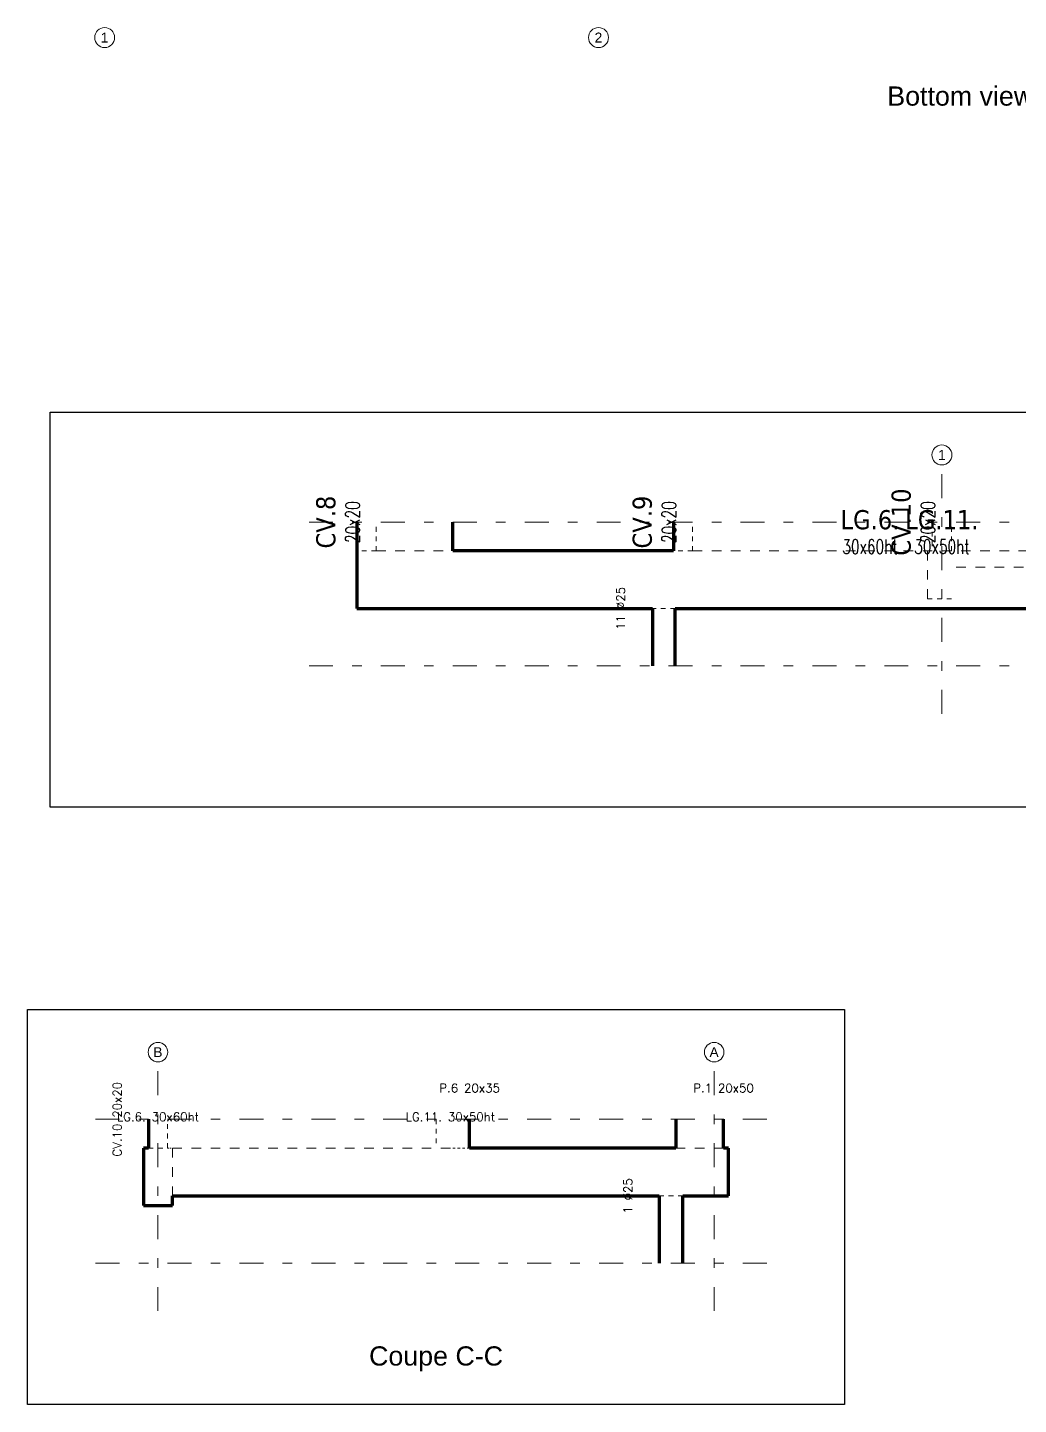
# Model space of a CAD drawing. Header units: centimetres. Extents: x -4069 to 1403, y -6242 to 452.
# Drawn here: x -3419 to -2386, y -2625 to -1188 of the extents above; entities that cross this region are included whole.
import ezdxf
from ezdxf.enums import TextEntityAlignment as Align

# ---------------------------------------------------------------- set-up
doc = ezdxf.new("R2010")
doc.units = ezdxf.units.CM
doc.header["$LTSCALE"] = 100
doc.linetypes.add('GrDotted', pattern=[0.4, 0.1, -0.1, 0.1, -0.1])
doc.linetypes.add('GrFeatureAxis', pattern=[0.85, 0.25, -0.2, 0.1, -0.2, 0.1])
for name, color, linetype in [('farges. Bottom view 4 - Souterain', 7, 'Continuous'), ('farges. Coupe B-B', 7, 'Continuous'), ('farges. Coupe C-C', 7, 'Continuous'), ('K_ENT_M_farges_Bottom view 4 - Souterain Coupe A-A Coupe B-B Coupe C-C Coupe D-D Coupe E-E Coupe F-F Coupe G-G Coupe H-H Coupe K-K', 7, 'Continuous'), ('K_SYM_M_farges_Bottom view 4 - Souterain Coupe A-A Coupe B-B Coupe C-C Coupe D-D Coupe E-E Coupe F-F Coupe G-G Coupe H-H Coupe K-K', 7, 'Continuous'), ('STR_TXT', 102, 'Continuous')]:
    doc.layers.add(name, color=color, linetype=linetype)
doc.styles.add('EPAIS', font='TAHOMA.TTF')
doc.styles.add('FIN', font='romans.shx')
doc.styles.add('GrGrid', font='ARIAL.TTF', dxfattribs={"height": 17})
doc.styles.add('GrTitleDrawing', font='swissli.ttf', dxfattribs={"height": 20})

# ---------------------------------------------------------------- blocks, each defined once
blk = doc.blocks.new('label')
at = {"layer": 'STR_TXT', "style": 'EPAIS'}
blk.add_attdef('NAME', text='', height=20, dxfattribs=at).set_placement((0, 0), align=Align.MIDDLE_CENTER)
at = {"layer": 'STR_TXT', "style": 'FIN', "width": 0.7}
blk.add_attdef('DIMS', text='', height=15, dxfattribs=at).set_placement((0, -40), align=Align.BOTTOM_CENTER)

msp = doc.modelspace()

# ---------------------------------------------------------------- linework, layer by layer
at = {"layer": 'farges. Bottom view 4 - Souterain', "color": 6, "linetype": 'Continuous', "lineweight": 18}
for centre in [(-3338.9, -1198.9), (-2823.9, -1198.9)]:
    msp.add_ellipse(centre, major_axis=(-7.37, 7.37), ratio=1, start_param=3.926991, end_param=10.210176, dxfattribs=at)
at = {"layer": 'farges. Coupe B-B', "color": 251, "linetype": 'GrFeatureAxis', "lineweight": 18}
msp.add_line((-2465.8, -1904.3), (-2465.8, -1654.3), dxfattribs=at)
at = {"layer": 'farges. Coupe B-B', "color": 9, "linetype": 'GrFeatureAxis', "lineweight": 20}
for p, q in [((-3125.8, -1704.3), (-425.8, -1704.3)), ((-3125.8, -1854.3), (-425.8, -1854.3))]:
    msp.add_line(p, q, dxfattribs=at)
at = {"layer": 'farges. Coupe B-B', "color": 6, "linetype": 'Continuous', "lineweight": 60}
for p, q in [((-3075.8, -1704.3), (-3075.8, -1734.3)), ((-2745.8, -1704.3), (-2745.8, -1734.3)), ((-2767.6, -1794.3), (-2767.6, -1854.3)), ((-2743.9, -1854.3), (-2743.9, -1794.3))]:
    msp.add_line(p, q, dxfattribs=at)
at = {"layer": 'farges. Coupe B-B', "color": 6, "linetype": 'GrDotted', "lineweight": 20, "ltscale": 0.5}
for p, q in [((-3055.8, -1734.3), (-3055.8, -1704.3)), ((-2725.8, -1734.3), (-2725.8, -1704.3)), ((-2475.8, -1704.3), (-2475.8, -1734.3)), ((-2455.8, -1734.3), (-2455.8, -1704.3))]:
    msp.add_line(p, q, dxfattribs=at)
at = {"layer": 'farges. Coupe B-B', "color": 5, "linetype": 'Continuous', "lineweight": 60}
msp.add_line((-2975.8, -1734.3), (-2975.8, -1704.3), dxfattribs=at)
at = {"layer": 'farges. Coupe B-B', "color": 9, "linetype": 'GrDotted', "lineweight": 15, "ltscale": 0.5}
for p, q in [((-3055.8, -1734.3), (-3075.8, -1734.3)), ((-2725.8, -1734.3), (-2745.8, -1734.3)), ((-2743.9, -1794.3), (-2767.6, -1794.3)), ((-2480.8, -1784.3), (-2450.8, -1784.3))]:
    msp.add_line(p, q, dxfattribs=at)
at = {"layer": 'farges. Coupe B-B', "color": 102, "linetype": 'Continuous', "lineweight": 60}
for p, q in [((-3075.8, -1734.3), (-3075.8, -1794.3)), ((-2745.8, -1734.3), (-2975.8, -1734.3)), ((-3075.8, -1794.3), (-2767.6, -1794.3)), ((-2743.9, -1794.3), (-2242.6, -1794.3))]:
    msp.add_line(p, q, dxfattribs=at)
at = {"layer": 'farges. Coupe B-B', "color": 5, "linetype": 'GrDotted', "lineweight": 20}
for p, q in [((-3055.8, -1734.3), (-2975.8, -1734.3)), ((-2725.8, -1734.3), (-2465.8, -1734.3)), ((-2465.8, -1734.3), (-2236.7, -1734.3))]:
    msp.add_line(p, q, dxfattribs=at)
at = {"layer": 'farges. Coupe B-B', "color": 9, "linetype": 'GrDotted', "lineweight": 15}
for p, q in [((-2480.8, -1784.3), (-2480.8, -1734.3)), ((-2450.8, -1751.3), (-1970.8, -1751.3))]:
    msp.add_line(p, q, dxfattribs=at)
at = {"layer": 'farges. Coupe B-B', "color": 6, "linetype": 'Continuous', "lineweight": 20}
for p, q in [((-2768.3, -1794.3), (-2768.3, -1854.3)), ((-2743.4, -1854.3), (-2743.4, -1794.3))]:
    msp.add_line(p, q, dxfattribs=at)
at = {"layer": 'farges. Coupe B-B', "color": 6, "linetype": 'Continuous', "lineweight": 18}
msp.add_ellipse((-2465.8, -1634.3), major_axis=(-7.37, 7.37), ratio=1, start_param=3.926991, end_param=10.210176, dxfattribs=at)
at = {"layer": 'farges. Coupe C-C', "color": 251, "linetype": 'GrFeatureAxis', "lineweight": 18}
for p, q in [((-3283.3, -2277.2), (-3283.3, -2527.2)), ((-2703.3, -2277.2), (-2703.3, -2527.2))]:
    msp.add_line(p, q, dxfattribs=at)
at = {"layer": 'farges. Coupe C-C', "color": 9, "linetype": 'GrFeatureAxis', "lineweight": 20}
for p, q in [((-3348.3, -2327.2), (-2638.3, -2327.2)), ((-3348.3, -2477.2), (-2638.3, -2477.2))]:
    msp.add_line(p, q, dxfattribs=at)
at = {"layer": 'farges. Coupe C-C', "color": 6, "linetype": 'Continuous', "lineweight": 60}
for p, q in [((-3293.3, -2327.2), (-3293.3, -2357.2)), ((-2958.3, -2357.2), (-2958.3, -2327.2)), ((-2743.3, -2327.2), (-2743.3, -2357.2)), ((-2693.5, -2357.2), (-2693.5, -2327.2)), ((-2760.7, -2407.2), (-2760.7, -2477.2)), ((-2735.9, -2477.2), (-2735.9, -2407.2))]:
    msp.add_line(p, q, dxfattribs=at)
at = {"layer": 'farges. Coupe C-C', "color": 6, "linetype": 'GrDotted', "lineweight": 20, "ltscale": 0.5}
for p, q in [((-3273.3, -2357.2), (-3273.3, -2327.2)), ((-2993.3, -2327.2), (-2993.3, -2357.2))]:
    msp.add_line(p, q, dxfattribs=at)
at = {"layer": 'farges. Coupe C-C', "color": 102, "linetype": 'Continuous', "lineweight": 60}
for p, q in [((-3298.3, -2357.2), (-3298.3, -2417.2)), ((-3293.3, -2357.2), (-3298.3, -2357.2)), ((-2743.3, -2357.2), (-2958.3, -2357.2)), ((-2688.3, -2357.2), (-2693.5, -2357.2)), ((-2688.3, -2407.2), (-2688.3, -2357.2)), ((-3268.3, -2417.2), (-3268.3, -2407.2)), ((-3268.3, -2407.2), (-2760.7, -2407.2)), ((-2735.9, -2407.2), (-2688.3, -2407.2)), ((-3298.3, -2417.2), (-3268.3, -2417.2))]:
    msp.add_line(p, q, dxfattribs=at)
at = {"layer": 'farges. Coupe C-C', "color": 5, "linetype": 'GrDotted', "lineweight": 20, "ltscale": 0.5}
msp.add_line((-3293.3, -2357.2), (-3273.3, -2357.2), dxfattribs=at)
at = {"layer": 'farges. Coupe C-C', "color": 5, "linetype": 'GrDotted', "lineweight": 20, "ltscale": 0.125}
msp.add_line((-3273.3, -2357.2), (-3268.3, -2357.2), dxfattribs=at)
at = {"layer": 'farges. Coupe C-C', "color": 5, "linetype": 'GrDotted', "lineweight": 20}
msp.add_line((-3268.3, -2357.2), (-2975.8, -2357.2), dxfattribs=at)
at = {"layer": 'farges. Coupe C-C', "color": 9, "linetype": 'GrDotted', "lineweight": 15}
for p, q in [((-3268.3, -2407.2), (-3268.3, -2357.2)), ((-2693.5, -2357.2), (-2743.3, -2357.2))]:
    msp.add_line(p, q, dxfattribs=at)
at = {"layer": 'farges. Coupe C-C', "color": 9, "linetype": 'GrDotted', "lineweight": 15, "ltscale": 0.25}
msp.add_line((-2958.3, -2357.2), (-2975.8, -2357.2), dxfattribs=at)
at = {"layer": 'farges. Coupe C-C', "color": 9, "linetype": 'GrDotted', "lineweight": 15, "ltscale": 0.5}
msp.add_line((-2760.8, -2407.2), (-2735.8, -2407.2), dxfattribs=at)
at = {"layer": 'farges. Coupe C-C', "color": 6, "linetype": 'Continuous', "lineweight": 18}
for centre in [(-3283.3, -2257.2), (-2703.3, -2257.2)]:
    msp.add_ellipse(centre, major_axis=(7.21, 7.21), ratio=1, start_param=5.497787, end_param=11.780972, dxfattribs=at)
at = {"layer": 'K_ENT_M_farges_Bottom view 4 - Souterain Coupe A-A Coupe B-B Coupe C-C Coupe D-D Coupe E-E Coupe F-F Coupe G-G Coupe H-H Coupe K-K', "color": 7, "linetype": 'Continuous', "lineweight": -3}
for points in [[(-3395.8, -1589.5), (-155.8, -1589.5), (-155.8, -2001.8), (-3395.8, -2001.8), (-3395.8, -1589.5)], [(-3419.3, -2212.7), (-2567.3, -2212.7), (-2567.3, -2624.7), (-3419.3, -2624.7), (-3419.3, -2212.7)]]:
    msp.add_lwpolyline(points, dxfattribs=at)

# ---------------------------------------------------------------- block references
at = {"layer": 'STR_TXT', "rotation": 90}
for p, values in [((-3108.3, -1704.3), {'NAME': 'CV.8', 'DIMS': '20x20'}), ((-2778.3, -1704.3), {'NAME': 'CV.9', 'DIMS': '20x20'}), ((-2508.3, -1704.3), {'NAME': 'CV.10', 'DIMS': '20x20'})]:
    msp.add_blockref('label', p, dxfattribs=at).add_auto_attribs(values)
at = {"layer": 'STR_TXT'}
for p, values in [((-2540.8, -1701.8), {'NAME': 'LG.6.', 'DIMS': '30x60ht'}), ((-2465.8, -1701.8), {'NAME': 'LG.11.', 'DIMS': '30x50ht'})]:
    msp.add_blockref('label', p, dxfattribs=at).add_auto_attribs(values)

# ---------------------------------------------------------------- texts
at = {"layer": 'farges. Bottom view 4 - Souterain', "color": 5, "linetype": 'Continuous', "lineweight": -3, "style": 'GrGrid'}
for s, p in [('1', (-3343, -1204.1)), ('2', (-2828, -1204.1))]:
    msp.add_text(s, height=10.4, dxfattribs=at).set_placement(p)
at = {"layer": 'farges. Bottom view 4 - Souterain', "color": 7, "linetype": 'Continuous', "lineweight": -3, "insert": (-2362.8, -1249.9), "char_height": 20, "attachment_point": 2, "style": 'GrTitleDrawing'}
msp.add_mtext('Bottom view 4 - Souterain', dxfattribs=at)
at = {"layer": 'farges. Coupe B-B', "color": 5, "linetype": 'Continuous', "lineweight": -3, "style": 'GrGrid'}
msp.add_text('1', height=10.4, dxfattribs=at).set_placement((-2469.8, -1639.5))
at = {"layer": 'farges. Coupe C-C', "color": 5, "linetype": 'Continuous', "lineweight": -3, "style": 'GrGrid'}
for s, p in [('B', (-3288.1, -2262.3)), ('A', (-2708.1, -2262.3))]:
    msp.add_text(s, height=10.2, dxfattribs=at).set_placement(p)
at = {"layer": 'farges. Coupe C-C', "color": 7, "linetype": 'Continuous', "lineweight": -3, "insert": (-2993.3, -2564.1), "char_height": 20, "attachment_point": 2, "style": 'GrTitleDrawing'}
msp.add_mtext('Coupe C-C', dxfattribs=at)
at = {"layer": 'K_SYM_M_farges_Bottom view 4 - Souterain Coupe A-A Coupe B-B Coupe C-C Coupe D-D Coupe E-E Coupe F-F Coupe G-G Coupe H-H Coupe K-K', "color": 7, "linetype": 'Continuous', "lineweight": -3, "char_height": 9, "attachment_point": 5, "rotation": 90}
for s, insert in [('{\\Fsimplex.shx|c0|c0;11 %%c25}', (-2800.8, -1794.3)), ('{\\Fsimplex.shx|c0|c0;CV.10 20x20}', (-3325.8, -2327.2)), ('{\\Fsimplex.shx|c0|c0;1 %%c25}', (-2793.2, -2407.2))]:
    msp.add_mtext(s, dxfattribs=dict(at, insert=insert))
at = {"layer": 'K_SYM_M_farges_Bottom view 4 - Souterain Coupe A-A Coupe B-B Coupe C-C Coupe D-D Coupe E-E Coupe F-F Coupe G-G Coupe H-H Coupe K-K', "color": 7, "linetype": 'Continuous', "lineweight": -3, "char_height": 9, "attachment_point": 5}
for s, insert in [('{\\Fsimplex.shx|c0|c0;P.6 20x35}', (-2958.3, -2294.7)), ('{\\Fsimplex.shx|c0|c0;P.1 20x50}', (-2693.5, -2294.7)), ('{\\Fsimplex.shx|c0|c0;LG.6. 30x60ht}', (-3283.3, -2324.7)), ('{\\Fsimplex.shx|c0|c0;LG.11. 30x50ht}', (-2978.3, -2324.7))]:
    msp.add_mtext(s, dxfattribs=dict(at, insert=insert))

doc.saveas('drawing.dxf')
